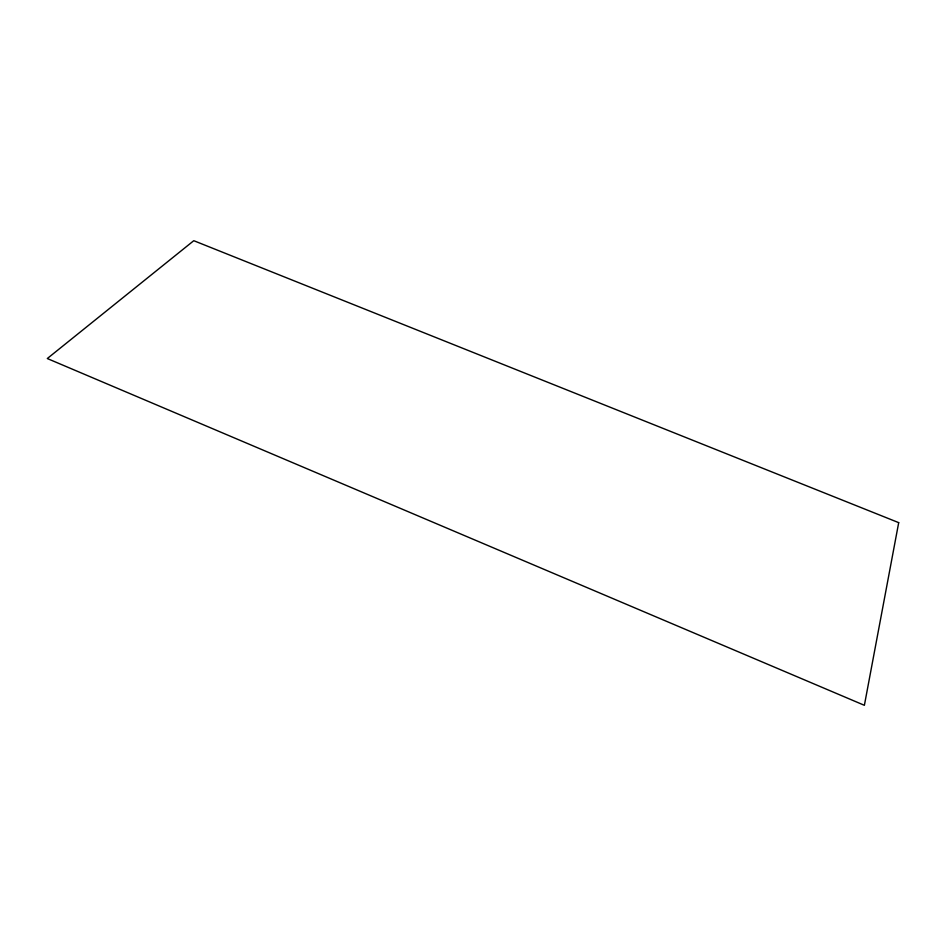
<?xml version="1.0" encoding="UTF-8"?>
<svg xmlns="http://www.w3.org/2000/svg" width="946" height="946" viewBox="0 0 946 946"><rect width="100%" height="100%" fill="white"/><g stroke="black" fill="none" stroke-linecap="round" stroke-linejoin="round"><path stroke-width="1.42" d="M898.7 522.641L864.384 705.302L47.3 358.534L193.776 240.698L898.7 522.641"/></g></svg>
